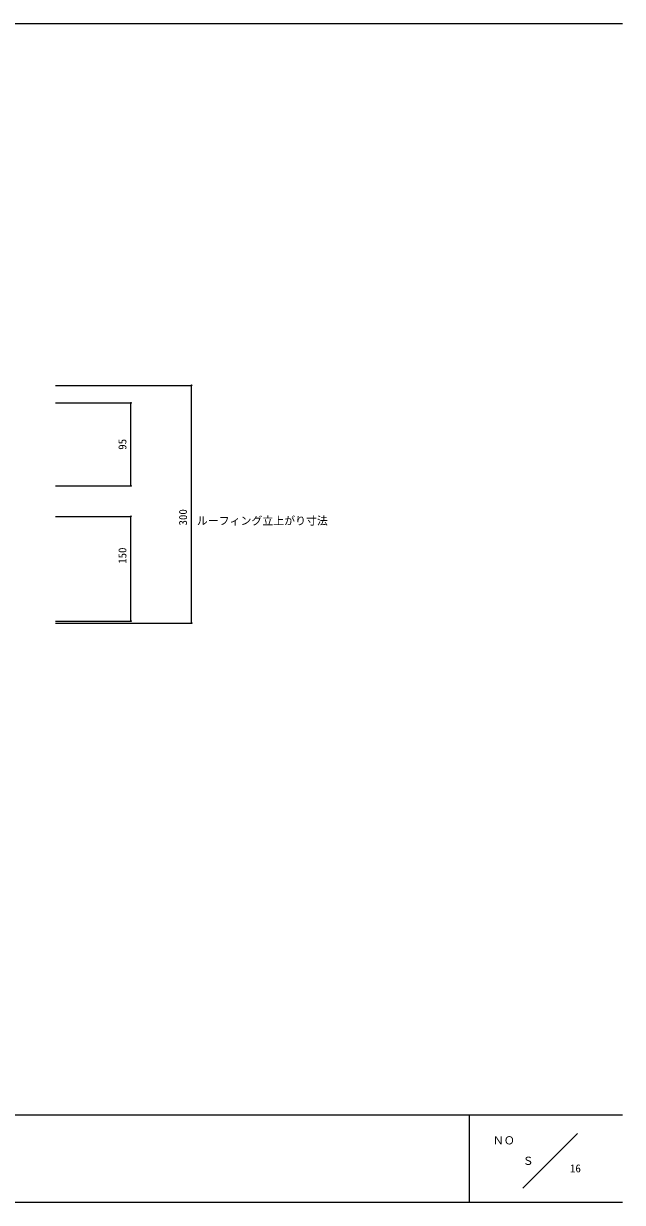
# Model space of a CAD drawing. Units: millimetres, scale not verified. Extents: x -1008 to 992, y -668 to 682.
# Drawn here: x 306 to 992, y -668 to 682 of the extents above; entities that cross this region are included whole.
import ezdxf
from ezdxf.enums import TextEntityAlignment as Align

# ---------------------------------------------------------------- set-up
doc = ezdxf.new("R2010")
doc.units = ezdxf.units.MM
doc.header["$LTSCALE"] = 2
doc.header["$PDMODE"] = 32
doc.header["$PDSIZE"] = 1
for name, color, linetype, lineweight in [('0-6', 7, 'Continuous', 18), ('0-7', 7, 'Continuous', 18), ('1-0', 5, 'Continuous', 18)]:
    doc.layers.add(name, color=color, linetype=linetype, lineweight=lineweight)
doc.styles.add('ＭＳ ゴシック', font='')
doc.styles.get('ＭＳ ゴシック').set_extended_font_data('MS Gothic')

msp = doc.modelspace()

# ---------------------------------------------------------------- linework, layer by layer
at = {"layer": '0-6'}
for p, q in [((342.998, 268.199), (498.649, 268.199)), ((498.649, -4.105), (498.649, 268.199)), ((342.998, 248.199), (429.276, 248.199)), ((429.276, 153.216), (429.276, 248.199)), ((342.998, 153.216), (429.276, 153.216)), ((342.998, 118.199), (429.276, 118.199)), ((429.276, -1.85), (429.276, 118.199)), ((342.998, -1.85), (429.276, -1.85)), ((342.998, -4.105), (498.649, -4.105))]:
    msp.add_line(p, q, dxfattribs=at)
for p in [(498.649, 268.199), (429.276, 248.199), (429.276, 153.216), (429.276, 118.199), (429.276, -1.85), (498.649, -4.105)]:
    msp.add_point(p, dxfattribs=at)
at = {"layer": '1-0'}
for p, q in [((-1008.108, 682.5), (991.892, 682.5)), ((991.892, -567.5), (-1008.108, -567.5)), ((816.892, -667.5), (816.892, -567.5)), ((940.541, -588.446), (877.703, -651.284)), ((991.892, -667.5), (-1008.108, -667.5))]:
    msp.add_line(p, q, dxfattribs=at)

# ---------------------------------------------------------------- texts
at = {"layer": '0-6', "style": 'ＭＳ ゴシック'}
for s, p in [('95', (426.776, 194.458)), ('300', (496.149, 107.696)), ('150', (426.776, 63.775))]:
    msp.add_text(s, height=9.164, rotation=90, dxfattribs=at).set_placement(p, align=Align.BOTTOM_LEFT)
msp.add_text('ルーフィング立上がり寸法', height=9.164, dxfattribs=at).set_placement((504.67, 105.766), align=Align.BOTTOM_LEFT)
at = {"layer": '0-7', "style": 'ＭＳ ゴシック'}
msp.add_text('16', height=9.164, dxfattribs=at).set_placement((931.848, -635.843), align=Align.BOTTOM_LEFT)
at = {"layer": '1-0', "color": 7, "style": 'ＭＳ ゴシック'}
for s, p in [('ＮＯ', (843.619, -603.848)), ('Ｓ', (877.726, -627.253))]:
    msp.add_text(s, height=9.164, dxfattribs=at).set_placement(p, align=Align.BOTTOM_LEFT)

doc.saveas('drawing.dxf')
